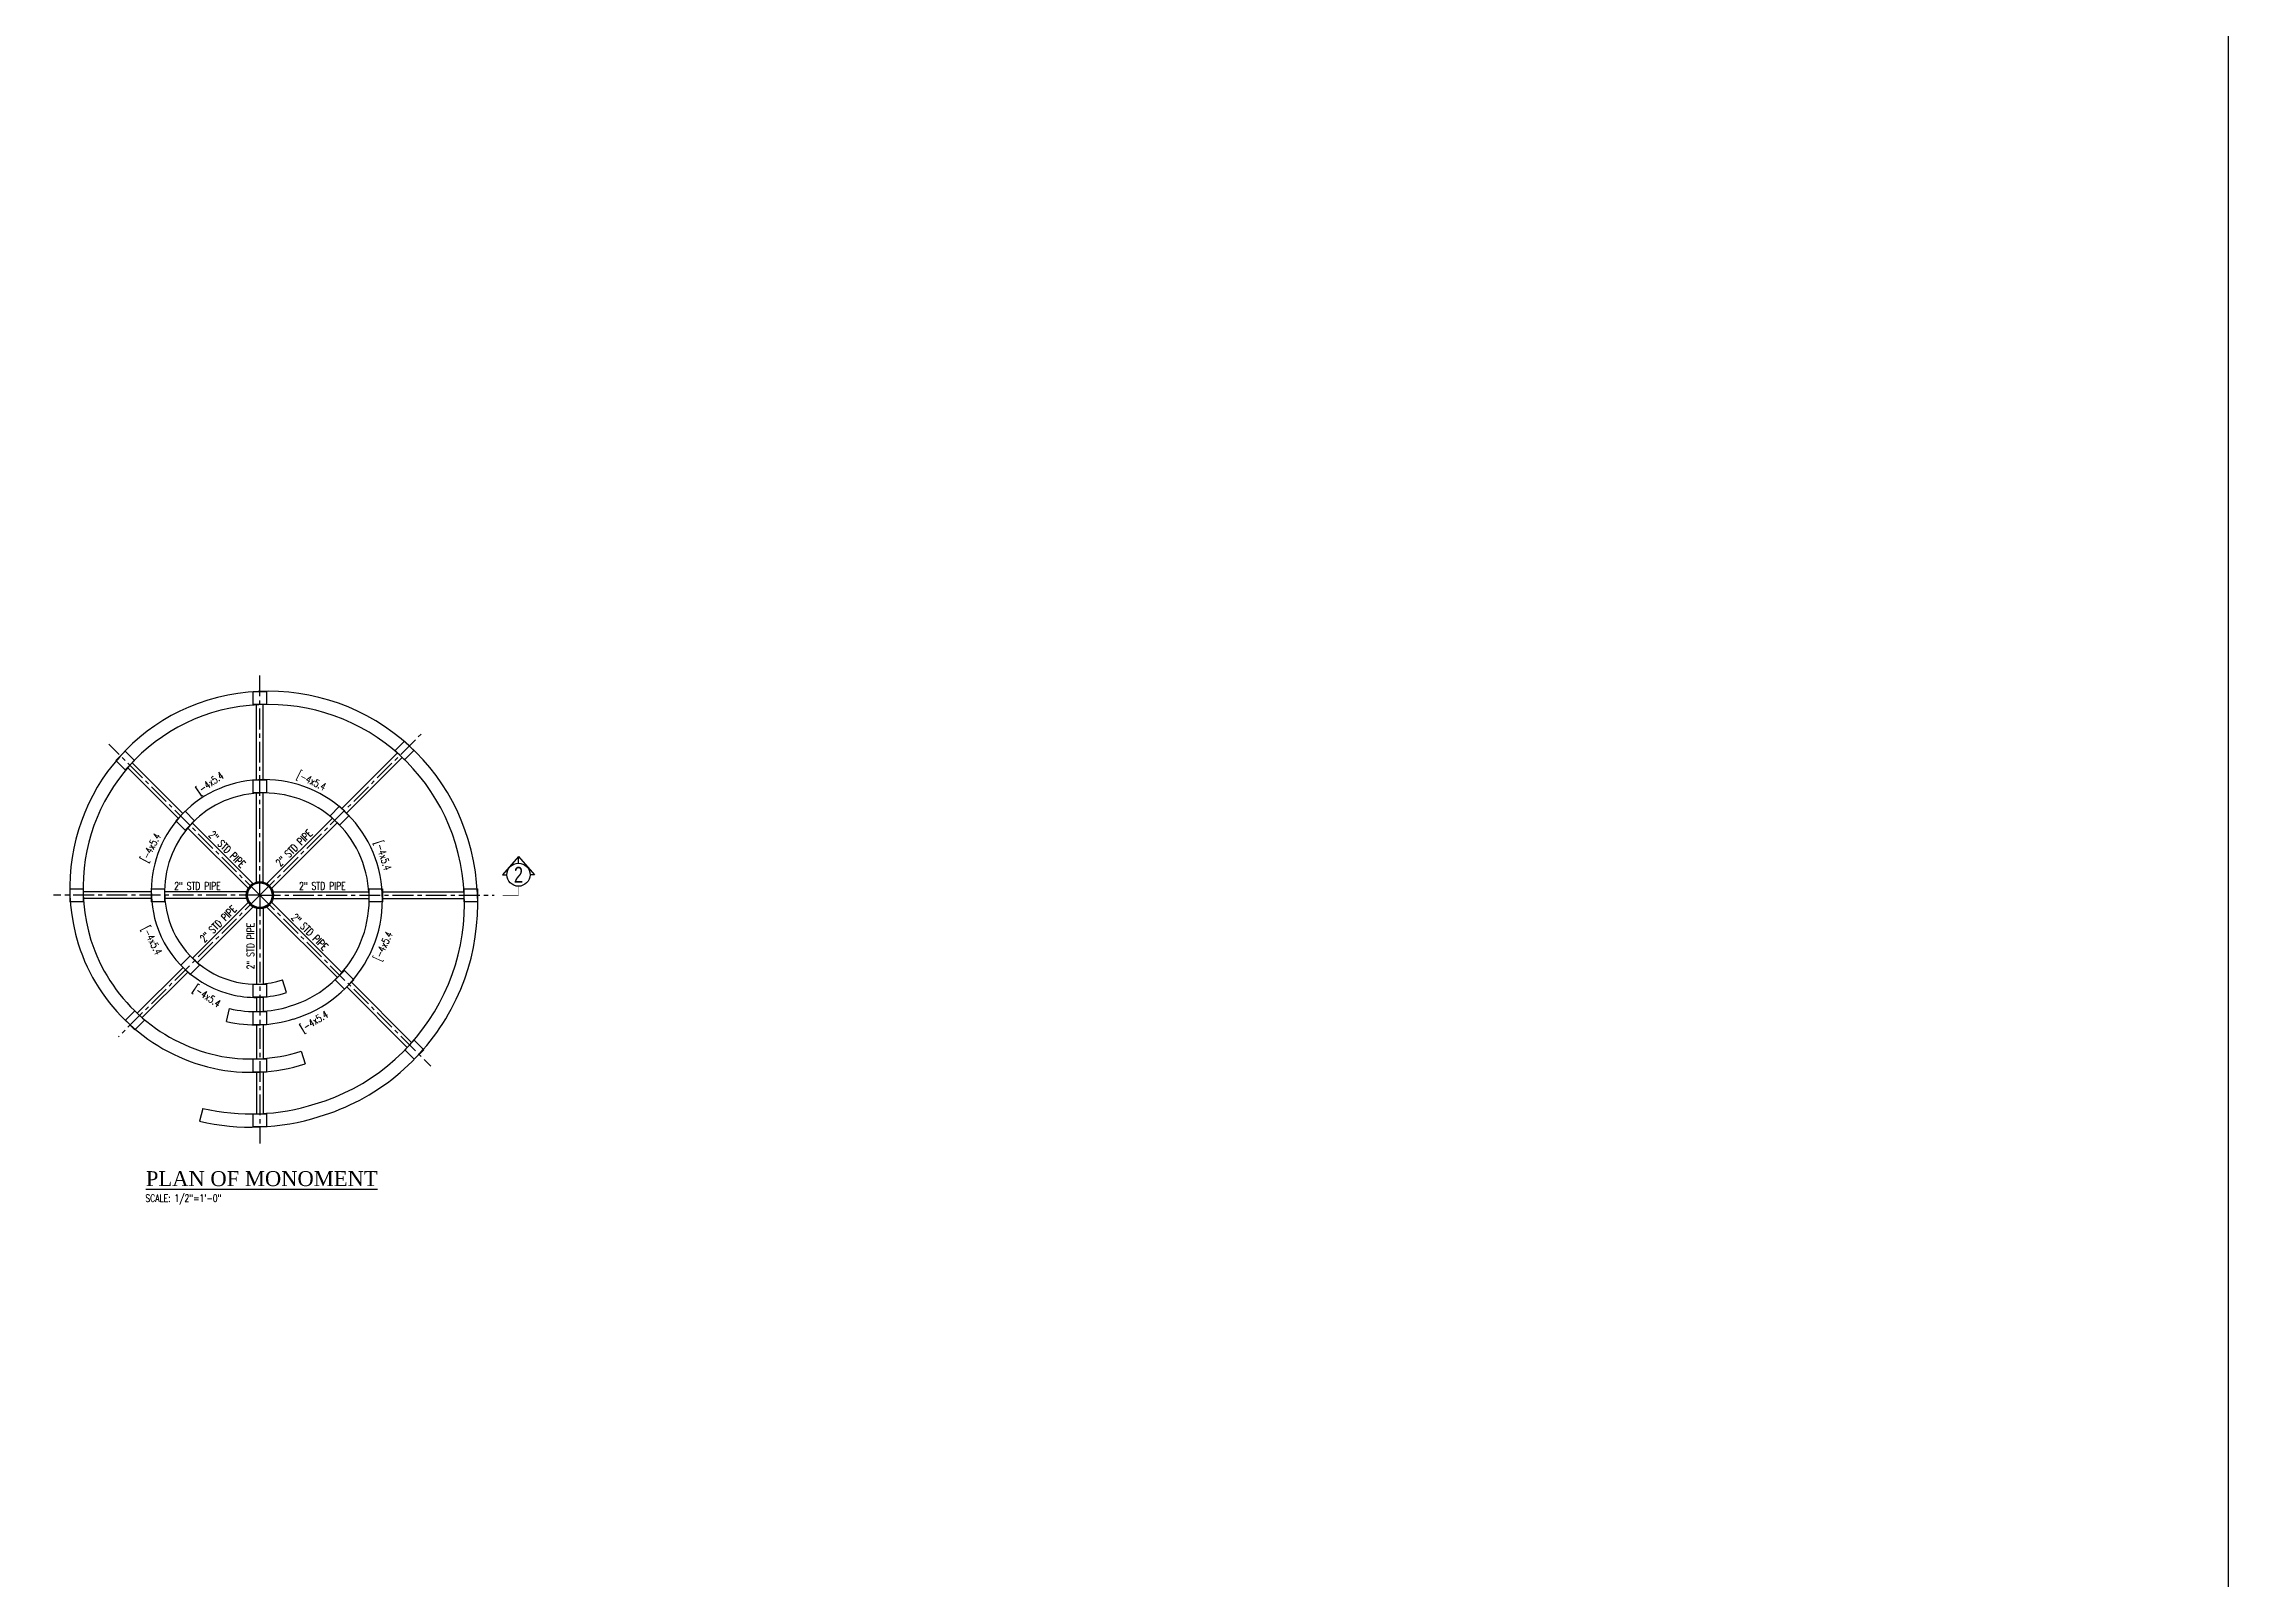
# Model space of a CAD drawing. Header units: inches. Extents: x 53036 to 54375, y -2788 to 288.
# Drawn here: x 53716 to 54375, y -2175 to -1712 of the extents above; entities that cross this region are included whole.
import ezdxf
from ezdxf.enums import TextEntityAlignment as Align

# ---------------------------------------------------------------- set-up
doc = ezdxf.new("R2010")
doc.units = ezdxf.units.IN
doc.linetypes.add('CENTER', pattern=[2, 1.25, -0.25, 0.25, -0.25])
for name, color, linetype in [('06--LINE-3', 3, 'Continuous'), ('A-TYP-H-TEXT', 2, 'Continuous'), ('A-TYP-M-BOT-STEEL', 6, 'Continuous'), ('A-TYP-SEC-MARK', 5, 'Continuous'), ('A-TYP-ST-TEXT', 2, 'Continuous'), ('ROAD CL', 251, 'CENTER')]:
    doc.layers.add(name, color=color, linetype=linetype)
doc.layers.add('06--LINE-4', color=4, linetype='Continuous', lineweight=40)
doc.styles.add('HADINGS', font='times.ttf')
doc.styles.add('rizwan', font='romans.shx', dxfattribs={"width": 0.75})
doc.styles.add('SEC-MARK', font='swisscl.ttf')

# ---------------------------------------------------------------- blocks, each defined once
blk = doc.blocks.new('SEC-MARK')
at = {"layer": 'A-TYP-SEC-MARK', "color": 2, "linetype": 'Continuous'}
for p, q in [((0, 0.488), (-0.201, 0.259)), ((0, 0.488), (0.201, 0.259)), ((0, 0.404), (0, 0.488)), ((-0.201, 0.259), (-0.145, 0.259)), ((0.201, 0.259), (0.145, 0.259))]:
    blk.add_line(p, q, dxfattribs=at)
at = {"layer": 'A-TYP-SEC-MARK', "color": 2, "linetype": 'Continuous', "const_width": 0.005}
blk.add_lwpolyline([(0, 0.114), (0, 0), (-0.2, 0)], dxfattribs=at)
at = {"layer": 'A-TYP-SEC-MARK', "color": 2, "linetype": 'Continuous'}
blk.add_circle((0, 0.259), 0.145, dxfattribs=at)
at = {"layer": 'A-TYP-SEC-MARK', "color": 2, "linetype": 'Continuous', "style": 'SEC-MARK'}
blk.add_attdef('A', text='', height=0.199, dxfattribs=at).set_placement((0.001, 0.258), align=Align.MIDDLE_CENTER)

msp = doc.modelspace()

# ---------------------------------------------------------------- linework, layer by layer
at = {"layer": '06--LINE-3', "color": 9}
for p, q in [((53780.54801194, -1934.04702884), (53780.54801194, -1911.41630426)), ((53782.54801194, -1934.04702884), (53782.54801194, -1911.41630426)), ((53758.34165342, -1944.25734926), (53743.06118749, -1928.97688332)), ((53806.25155498, -1942.76016474), (53823.03054512, -1925.9811746)), ((53807.66576855, -1944.1743783), (53824.44475868, -1927.39538817)), ((53756.92743986, -1945.67156282), (53741.64697393, -1930.39109689)), ((53748.82934211, -1967.87792134), (53728.31677613, -1967.87792134)), ((53818.44403621, -1967.87792134), (53843.13435151, -1967.87792134)), ((53748.82934211, -1969.87792134), (53728.31677613, -1969.87792134)), ((53818.44403621, -1969.87792134), (53843.13435151, -1969.87792134)), ((53758.4007512, -1990.61096852), (53744.59447521, -2004.41724451)), ((53759.81496477, -1992.02518208), (53746.00868878, -2005.83145807)), ((53807.71209088, -1996.45621384), (53825.95234402, -2014.69646698)), ((53809.12630444, -1995.04200028), (53827.36655759, -2013.28225342)), ((53780.54801194, -2007.88243146), (53780.54801194, -2018.13444537)), ((53782.54801194, -2007.88243146), (53782.54801194, -2018.13444537)), ((53780.54801194, -2022.13444537), (53780.54801194, -2034.68511069)), ((53782.54801194, -2022.13444537), (53782.54801194, -2034.68511069)), ((53764.3447737, -2033.0812805), (53763.30891181, -2036.94716972))]:
    msp.add_line(p, q, dxfattribs=at)
at = {"layer": '06--LINE-3'}
for p, q in [((53780.54801194, -1965.00493799), (53780.54801194, -1938.04702884)), ((53782.54801194, -1965.00493799), (53782.54801194, -1938.04702884)), ((53778.10229237, -1966.84641533), (53759.75586698, -1948.49998994)), ((53779.51650594, -1965.43220177), (53761.17008054, -1947.08577638)), ((53783.57951795, -1965.43220177), (53803.42312786, -1945.58859186)), ((53784.99373151, -1966.84641533), (53804.83734142, -1947.00280542)), ((53777.6750286, -1967.87792134), (53752.82934211, -1967.87792134)), ((53785.42099529, -1967.87792134), (53814.44403621, -1967.87792134)), ((53777.6750286, -1969.87792134), (53752.82934211, -1969.87792134)), ((53778.10229237, -1970.90942735), (53761.22917833, -1987.78254139)), ((53779.51650594, -1972.32364091), (53762.64339189, -1989.19675495)), ((53780.54801194, -1972.75090469), (53780.54801194, -1995.6106314)), ((53782.54801194, -1972.75090469), (53782.54801194, -1995.6106314)), ((53783.57951795, -1972.32364091), (53804.88366375, -1993.62778672)), ((53784.99373151, -1970.90942735), (53806.29787732, -1992.21357315)), ((53785.42099529, -1969.87792134), (53814.44403621, -1969.87792134)), ((53789.59460977, -1998.17783812), (53788.3778916, -1994.36737924)), ((53780.54801194, -1999.6106314), (53780.54801194, -2003.88243146)), ((53782.54801194, -1999.6106314), (53782.54801194, -2003.88243146)), ((53771.49352519, -2006.90452565), (53772.40256623, -2003.00918941))]:
    msp.add_line(p, q, dxfattribs=at)
at = {"layer": '06--LINE-3', "color": 1}
msp.add_line((53793.93855719, -2015.85319145), (53795.15594933, -2019.66343506), dxfattribs=at)
at = {"layer": '06--LINE-3', "color": 9}
for points in [[(53763.30257256, -2036.94569067, 0.1345067037), (53799.41013799, -2035.56769709, 0.4160579849), (53844.29416313, -1952.07180896, 0.4151300068), (53765.80429765, -1910.09349038, 0.4122868546), (53726.79641313, -1983.54055906, 0.2664358579), (53767.57429167, -2020.9943276, 0.1312654825), (53795.15594933, -2019.66343506, 0.131220501)], [(53764.3447737, -2033.0812805, 0.1340971025), (53798.23841843, -2031.74300926, 0.4162365862), (53840.46579975, -1953.23097346, 0.4151096047), (53766.9793496, -1913.91701553, 0.4120971452), (53730.61726162, -1982.35655474, 0.2662022395), (53768.43741009, -2017.08851106, 0.1311696226), (53793.93855719, -2015.85319145)]]:
    msp.add_lwpolyline(points, format="xyb", dxfattribs=at)
for points in [[(53779.54801194, -1907.41630426), (53783.54801194, -1907.41630426), (53783.54801194, -1911.41630426), (53779.54801194, -1911.41630426)], [(53825.15186546, -1928.10249495), (53822.32343834, -1925.27406782), (53825.15186546, -1922.4456407), (53827.98029259, -1925.27406782)], [(53740.92754059, -1931.11053022), (53743.75596772, -1928.28210309), (53740.92754059, -1925.45367597), (53738.09911347, -1928.28210309)], [(53724.31677613, -1966.87792134), (53728.31677613, -1966.87792134), (53728.31677613, -1970.87792134), (53724.31677613, -1970.87792134)], [(53843.13435151, -1966.87792134), (53847.13435151, -1966.87792134), (53847.13435151, -1970.87792134), (53843.13435151, -1970.87792134)], [(53743.88736843, -2003.71013773), (53746.71579556, -2006.53856485), (53743.88736843, -2009.36699198), (53741.05894131, -2006.53856485)], [(53828.08599092, -2012.56282009), (53825.25756379, -2015.39124721), (53828.08599092, -2018.21967434), (53830.91441804, -2015.39124721)], [(53779.54801194, -2018.13444537), (53783.54801194, -2018.13444537), (53783.54801194, -2022.13444537), (53779.54801194, -2022.13444537)], [(53779.54801194, -2034.68511069), (53783.54801194, -2034.68511069), (53783.54801194, -2038.68511069), (53779.54801194, -2038.68511069)]]:
    msp.add_lwpolyline(points, close=True, dxfattribs=at)
at = {"layer": '06--LINE-3'}
for points in [[(53791.64847504, -2006.1525044, 0.4160093648), (53816.84515522, -1959.28670784, 0.4151642964), (53772.47175419, -1935.56658626, 0.4126047644), (53750.25583641, -1977.42276346, 0.2668236481), (53773.67641894, -1998.93956876, 0.1313784837), (53789.59460977, -1998.17783812, 0.1313784837)], [(53790.50836819, -2002.3184261, 0.4160496135), (53813.01679658, -1960.44588591, 0.4151309552), (53773.64677876, -1939.39011767, 0.4122956628), (53754.07669126, -1976.23883953, 0.2664466646), (53774.53957349, -1995.03376971, 0.1312249227), (53788.3778916, -1994.36737924)]]:
    msp.add_lwpolyline(points, format="xyb", dxfattribs=at)
for radius in [38.28750236, 34.28750236]:
    msp.add_arc((53780.19475293, -1969.61885183), radius, 256.8641747299, 287.5055446311, dxfattribs=at)
at = {"layer": '06--LINE-4'}
for radius in [4, 3.8125]:
    msp.add_circle((53781.54801194, -1968.87792134), radius, dxfattribs=at)
at = {"layer": 'A-TYP-M-BOT-STEEL'}
for points in [[(53779.54801194, -1934.04702884), (53783.54801194, -1934.04702884), (53783.54801194, -1938.04702884), (53779.54801194, -1938.04702884)], [(53805.5444482, -1947.70991221), (53802.71602108, -1944.88148508), (53805.5444482, -1942.05305796), (53808.37287533, -1944.88148508)], [(53759.03643365, -1949.21942327), (53761.86486077, -1946.39099615), (53759.03643365, -1943.56256903), (53756.20800652, -1946.39099615)], [(53748.82934211, -1966.87792134), (53752.82934211, -1966.87792134), (53752.82934211, -1970.87792134), (53748.82934211, -1970.87792134)], [(53814.44403621, -1966.87792134), (53818.44403621, -1966.87792134), (53818.44403621, -1970.87792134), (53814.44403621, -1970.87792134)], [(53760.509745, -1987.06310806), (53763.33817212, -1989.89153518), (53760.509745, -1992.71996231), (53757.68131787, -1989.89153518)], [(53807.01731065, -1991.49413982), (53804.18888352, -1994.32256695), (53807.01731065, -1997.15099407), (53809.84573777, -1994.32256695)], [(53779.54801194, -1995.6106314), (53783.54801194, -1995.6106314), (53783.54801194, -1999.6106314), (53779.54801194, -1999.6106314)], [(53779.54801194, -2003.88243146), (53783.54801194, -2003.88243146), (53783.54801194, -2007.88243146), (53779.54801194, -2007.88243146)]]:
    msp.add_lwpolyline(points, close=True, dxfattribs=at)
at = {"layer": 'Defpoints'}
msp.add_lwpolyline([(53036.46519274, 288.43183376), (54374.7927487, 288.43183376), (54374.7927487, -2787.53940368), (53036.46519274, -2787.53940368)], close=True, dxfattribs=at)
at = {"layer": 'ROAD CL', "color": 1, "ltscale": 5}
for q in [(53781.54801194, -1902.41240359), (53830.10477821, -1920.32115507), (53735.98608798, -1923.31599738), (53719.31286798, -1968.87792134), (53738.93368943, -2011.49224386), (53781.54801194, -2043.68485358), (53833.02610605, -2020.35601545), (53852.13798785, -1968.87792134)]:
    msp.add_line((53781.54801194, -1968.87792134), q, dxfattribs=at)

# ---------------------------------------------------------------- block references
at = {"layer": 'A-TYP-SEC-MARK'}
ref = msp.add_blockref('SEC-MARK', (53859.47591316, -1968.87792134), dxfattribs=dict(at, xscale=24, yscale=24, zscale=24))
ref.add_attrib('A', '2', dxfattribs={"color": 2, "height": 4.78125, "style": 'SEC-MARK'}).set_placement((53859.47277997, -1962.68894894), align=Align.MIDDLE_CENTER)

# ---------------------------------------------------------------- texts
at = {"layer": 'A-TYP-H-TEXT', "color": 3, "style": 'HADINGS'}
msp.add_text('%%UPLAN OF MONOMENT', height=4.4999999919, dxfattribs=at).set_placement((53747.1737754, -2056.4967903))
at = {"layer": 'A-TYP-H-TEXT', "style": 'rizwan', "width": 0.75}
msp.add_text('SCALE: 1/2"=1\'-0"', height=2.2499999959, dxfattribs=at).set_placement((53747.02621343, -2061.2707876))
at = {"layer": 'A-TYP-ST-TEXT', "linetype": 'Continuous', "char_height": 2.2499999959, "attachment_point": 5, "style": 'rizwan'}
for s, insert, rotation in [('\\A1;[-4x5.4', (53766.65986978, -1935.36479862), 34.706422607), ('\\A1;[-4x5.4', (53796.96396228, -1934.71169794), 333.8216028234), ('\\A1;[-4x5.4', (53748.96078108, -1954.66700349), 61.8732052988), ('\\A1;2" STD PIPE', (53771.68959274, -1955.03097476), 315), ('\\A1;2" STD PIPE', (53791.84364621, -1954.5937597), 45), ('\\A1;[-4x5.4', (53818.37892609, -1957.00521446), 287.9701893775), ('\\A1;2" STD PIPE', (53768.97998351, -1977.4574224), 45), ('\\A1;2" STD PIPE', (53796.5750607, -1979.91644273), 315), ('\\A1;[-4x5.4', (53748.76819475, -1982.63019077), 296.5850462852), ('\\A1;2" STD PIPE', (53778.72769719, -1984.17758679), 90), ('\\A1;[-4x5.4', (53819.0458671, -1984.33415671), 65.2595095951), ('\\A1;[-4x5.4', (53765.38788951, -1999.54974632), 326.0005670821), ('\\A1;[-4x5.4', (53798.06800168, -2007.15950354), 30.9530522101)]:
    msp.add_mtext(s, dxfattribs=dict(at, insert=insert, rotation=rotation))
for insert in [(53762.72369151, -1966.05760659), (53800.37233237, -1966.05760659)]:
    msp.add_mtext('\\A1;2" STD PIPE', dxfattribs=dict(at, insert=insert))

doc.saveas('drawing.dxf')
